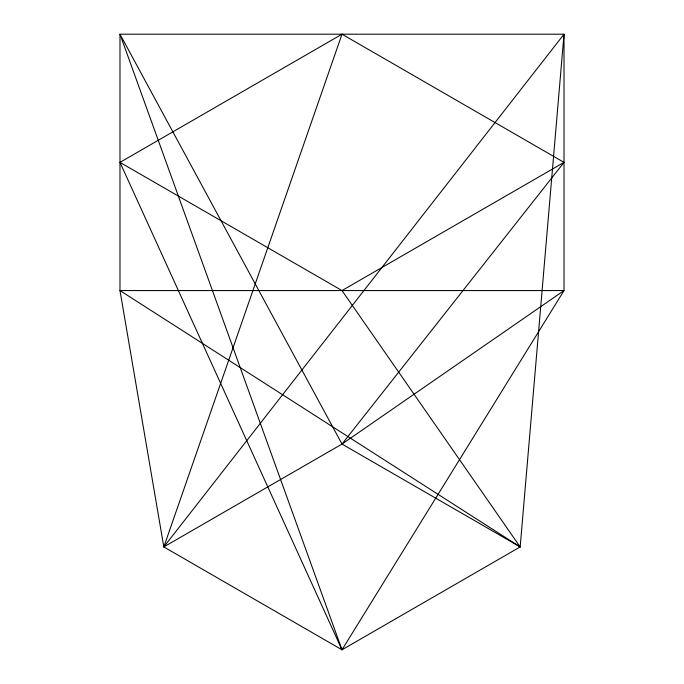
<?xml version="1.0" encoding="UTF-8"?>
<svg xmlns="http://www.w3.org/2000/svg" width="684" height="684" viewBox="0 0 684 684"><rect width="100%" height="100%" fill="white"/><g stroke="black" fill="none" stroke-linecap="round" stroke-linejoin="round"><path stroke-width="1.03" d="M163.827 546.926L564.018 34.2L564.018 290.563L342 649.8L119.982 34.2L342 444.061L520.173 546.926L564.018 34.2L119.982 34.2L119.982 290.563L163.827 546.926L342 649.8L520.173 546.926L342 290.563L119.982 162.382L342 34.2L564.018 162.382L342 444.061L163.827 546.926L342 34.2M342 444.061L564.018 290.563L119.982 290.563L520.173 546.926M342 290.563L564.018 162.382M119.982 162.382L342 649.8"/></g></svg>
